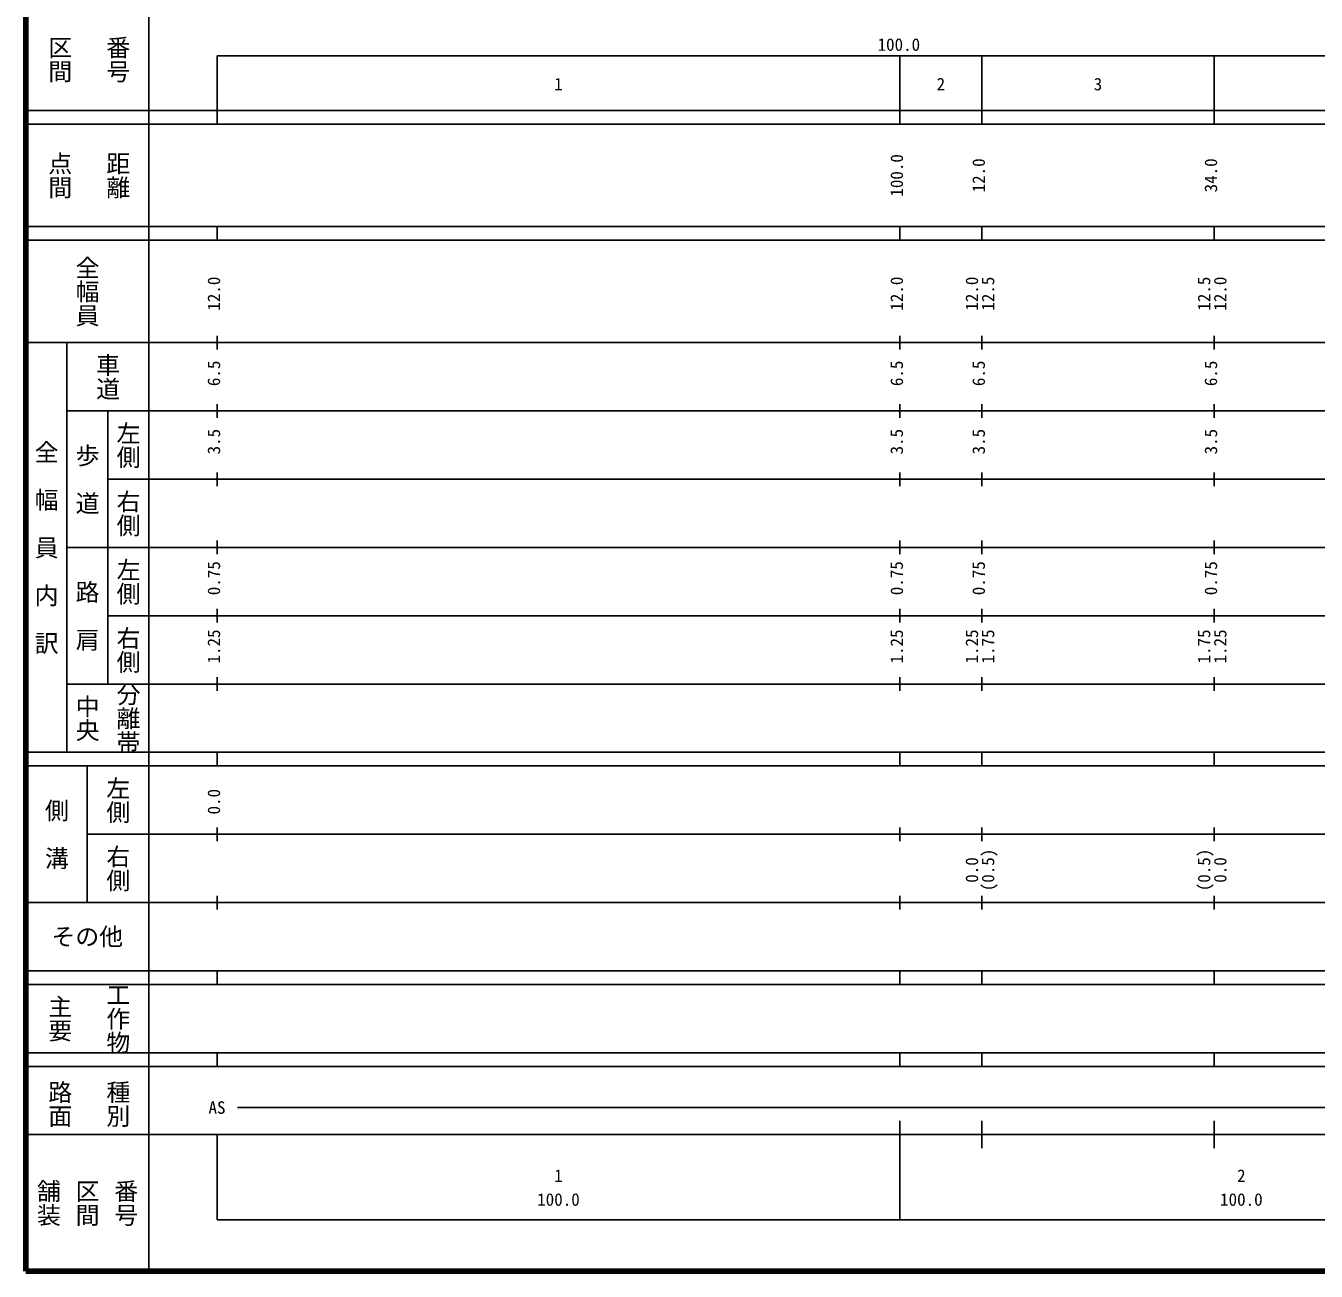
# Model space of a CAD drawing. Units: millimetres on the paper, enlarged 1000 times. Extents: x 40000 to 680000, y 20000 to 380000.
# Drawn here: x 40000 to 228960, y 20000 to 202409 of the extents above; entities that cross this region are included whole.
import ezdxf
from ezdxf.enums import TextEntityAlignment as Align

# ---------------------------------------------------------------- set-up
doc = ezdxf.new("R2010")
doc.units = ezdxf.units.MM
doc.header["$LTSCALE"] = 1000
doc.layers.add('M-TTL', color=2, linetype='Continuous', lineweight=140)
doc.layers.add('M-TTL-BAND', color=7, linetype='Continuous', lineweight=25)
doc.styles.add('@ＭＳ ゴシック', font='')
doc.styles.add('ＭＳ ゴシック', font='')
doc.styles.get('@ＭＳ ゴシック').set_extended_font_data('@MS Gothic')
doc.styles.get('ＭＳ ゴシック').set_extended_font_data('MS Gothic')

msp = doc.modelspace()

# ---------------------------------------------------------------- linework, layer by layer
at = {"layer": 'M-TTL'}
for p, q in [((40000, 380000), (40000, 20000)), ((40000, 20000), (680000, 20000))]:
    msp.add_line(p, q, dxfattribs=at)
at = {"layer": 'M-TTL-BAND'}
for p, q in [((58000, 370000), (58000, 20000)), ((68000, 198000), (579000, 198000)), ((68000, 198000), (68000, 188000)), ((168000, 188000), (168000, 198000)), ((180000, 188000), (180000, 198000)), ((214000, 188000), (214000, 198000)), ((40000, 190000), (579000, 190000)), ((40000, 188000), (579000, 188000)), ((40000, 173000), (579000, 173000)), ((68000, 171000), (68000, 173000)), ((168000, 171000), (168000, 173000)), ((180000, 171000), (180000, 173000)), ((214000, 171000), (214000, 173000)), ((40000, 171000), (579000, 171000)), ((68000, 155000), (68000, 157000)), ((168000, 155000), (168000, 157000)), ((180000, 155000), (180000, 157000)), ((214000, 155000), (214000, 157000)), ((40000, 156000), (579000, 156000)), ((46000, 96000), (46000, 156000)), ((46000, 146000), (579000, 146000)), ((52000, 146000), (52000, 106000)), ((68000, 145000), (68000, 147000)), ((168000, 145000), (168000, 147000)), ((180000, 145000), (180000, 147000)), ((214000, 145000), (214000, 147000)), ((68000, 135000), (68000, 137000)), ((168000, 135000), (168000, 137000)), ((180000, 135000), (180000, 137000)), ((214000, 135000), (214000, 137000)), ((52000, 136000), (579000, 136000)), ((68000, 125000), (68000, 127000)), ((168000, 125000), (168000, 127000)), ((180000, 125000), (180000, 127000)), ((214000, 125000), (214000, 127000)), ((46000, 126000), (579000, 126000)), ((52000, 116000), (579000, 116000)), ((68000, 115000), (68000, 117000)), ((168000, 115000), (168000, 117000)), ((180000, 115000), (180000, 117000)), ((214000, 115000), (214000, 117000)), ((46000, 106000), (579000, 106000)), ((68000, 105000), (68000, 107000)), ((168000, 105000), (168000, 107000)), ((180000, 105000), (180000, 107000)), ((214000, 105000), (214000, 107000)), ((40000, 96000), (579000, 96000)), ((68000, 94000), (68000, 96000)), ((168000, 94000), (168000, 96000)), ((180000, 94000), (180000, 96000)), ((214000, 94000), (214000, 96000)), ((40000, 94000), (579000, 94000)), ((49000, 94000), (49000, 74000)), ((49000, 84000), (579000, 84000)), ((68000, 83000), (68000, 85000)), ((168000, 83000), (168000, 85000)), ((180000, 83000), (180000, 85000)), ((214000, 83000), (214000, 85000)), ((40000, 74000), (579000, 74000)), ((68000, 73000), (68000, 75000)), ((168000, 73000), (168000, 75000)), ((180000, 73000), (180000, 75000)), ((214000, 73000), (214000, 75000)), ((40000, 64000), (579000, 64000)), ((68000, 62000), (68000, 64000)), ((168000, 62000), (168000, 64000)), ((180000, 62000), (180000, 64000)), ((214000, 62000), (214000, 64000)), ((40000, 62000), (579000, 62000)), ((40000, 52000), (579000, 52000)), ((68000, 50000), (68000, 52000)), ((168000, 50000), (168000, 52000)), ((180000, 50000), (180000, 52000)), ((214000, 50000), (214000, 52000)), ((40000, 50000), (579000, 50000)), ((71000, 44000), (445000, 44000)), ((168000, 27500), (168000, 42000)), ((180000, 38000), (180000, 42000)), ((214000, 38000), (214000, 42000)), ((40000, 40000), (579000, 40000)), ((68000, 40000), (68000, 27500)), ((68000, 27500), (579000, 27500))]:
    msp.add_line(p, q, dxfattribs=at)

# ---------------------------------------------------------------- texts
at = {"layer": 'M-TTL-BAND', "style": '@ＭＳ ゴシック'}
for s, p in [('区間', (45000, 197500)), ('番号', (53500, 197500)), ('点間', (45000, 180500)), ('距離', (53500, 180500)), ('全幅員', (49000, 163500)), ('車道', (52000, 151000)), ('左側', (55000, 141000)), ('全\u3000幅\u3000員\u3000内\u3000訳', (43000, 126000)), ('歩\u3000道', (49000, 136000)), ('右側', (55000, 131000)), ('左側', (55000, 121000)), ('路\u3000肩', (49000, 116000)), ('右側', (55000, 111000)), ('分離帯', (55000, 101000)), ('中央', (49000, 101000)), ('左側', (53500, 89000)), ('側\u3000溝', (44500, 84000)), ('右側', (53500, 79000)), ('工作物', (53500, 57000)), ('主要', (45000, 57000)), ('路面', (45000, 44500)), ('種別', (53500, 44500)), ('舗装', (43333, 30000)), ('区間', (49000, 30000)), ('番号', (54667, 30000))]:
    msp.add_text(s, height=2566, rotation=270, dxfattribs=at).set_placement(p, align=Align.MIDDLE_CENTER)
at = {"layer": 'M-TTL-BAND', "style": 'ＭＳ ゴシック'}
for s, p in [('100.0', (167844, 198195)), ('1', (118000, 192405)), ('2', (174000, 192405)), ('3', (197000, 192405)), ('AS', (68000, 42500)), ('1', (118000, 32523)), ('2', (218000, 32523)), ('100.0', (118000, 29033)), ('100.0', (218000, 29033))]:
    msp.add_text(s, height=1833, dxfattribs=at).set_placement(p, align=Align.BOTTOM_CENTER)
for s, p in [('100.0', (169000, 180500)), ('12.0', (181000, 180500)), ('34.0', (215000, 180500)), ('12.0', (69000, 163174)), ('12.0', (169000, 163174)), ('12.0', (180000, 163174)), ('12.5', (182370, 163174)), ('12.5', (214000, 163174)), ('12.0', (216370, 163174)), ('6.5', (69000, 151500)), ('6.5', (169000, 151500)), ('6.5', (181000, 151500)), ('6.5', (215000, 151500)), ('3.5', (69000, 141500)), ('3.5', (169000, 141500)), ('3.5', (181000, 141500)), ('3.5', (215000, 141500)), ('0.75', (69000, 121500)), ('0.75', (169000, 121500)), ('0.75', (181000, 121500)), ('0.75', (215000, 121500)), ('1.25', (69000, 111500)), ('1.25', (169000, 111500)), ('1.25', (180000, 111500)), ('1.75', (182370, 111500)), ('1.75', (214000, 111500)), ('1.25', (216370, 111500)), ('0.0', (69000, 88764)), ('(0.5)', (182370, 78764)), ('(0.5)', (214000, 78764)), ('0.0', (180000, 78764)), ('0.0', (216370, 78764))]:
    msp.add_text(s, height=1833, rotation=90, dxfattribs=at).set_placement(p, align=Align.BOTTOM_CENTER)
msp.add_text('その他', height=2566, dxfattribs=at).set_placement((49000, 69000), align=Align.MIDDLE_CENTER)

doc.saveas('drawing.dxf')
